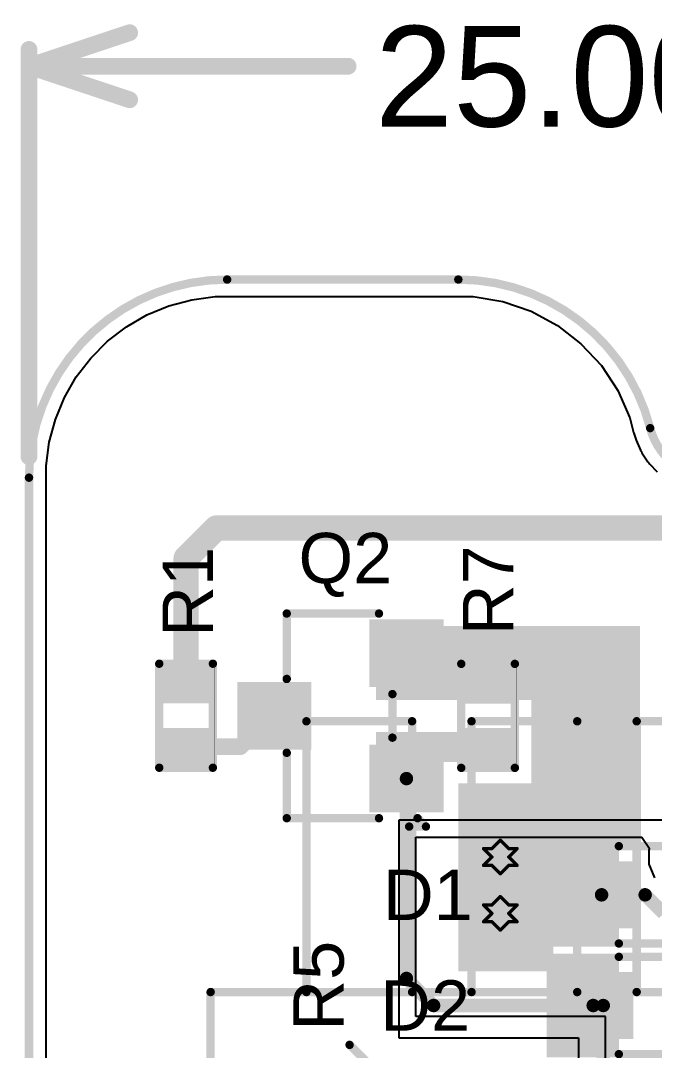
# Model space of a CAD drawing. Header units: inches. Extents: x -3 to 177, y -3 to 61.
# Drawn here: x -2.63 to 6.97, y 15.83 to 31.42 of the extents above; entities that cross this region are included whole.
import ezdxf

# ---------------------------------------------------------------- set-up
doc = ezdxf.new("R2010")
doc.units = ezdxf.units.IN
for name, color, linetype in [('Board Outline', 216, 'Continuous'), ('Bottom Layer', 5, 'Continuous'), ('Bottom Overlay', 54, 'Continuous'), ('Bottom Solder', 6, 'Continuous'), ('Dimension', 6, 'Continuous'), ('Drill Drawing', 1, 'Continuous'), ('Top Layer', 1, 'Continuous'), ('Top Overlay', 2, 'Continuous'), ('Top Paste', 8, 'Continuous'), ('Top Solder', 216, 'Continuous'), ('Via Holes', 16, 'Continuous')]:
    doc.layers.add(name, color=color, linetype=linetype)
doc.styles.add('Arial', font='', dxfattribs={"height": 0.2})
doc.styles.get('Arial').set_extended_font_data('Arial')

# ---------------------------------------------------------------- blocks, each defined once
blk = doc.blocks.new('SOT_23_2')
at = {"layer": 'Top Layer'}
for points in [[(-0.41, 1.46), (0.41, 1.46), (0.41, 0.54), (-0.41, 0.54)], [(-1.36, -0.54), (-0.54, -0.54), (-0.54, -1.46), (-1.36, -1.46)], [(0.54, -0.54), (1.36, -0.54), (1.36, -1.46), (0.54, -1.46)]]:
    blk.add_hatch(color=1, dxfattribs=at).paths.add_polyline_path(points)
at = {"layer": 'Top Paste'}
for points in [[(-0.41, 1.46), (0.41, 1.46), (0.41, 0.54), (-0.41, 0.54)], [(-1.36, -0.54), (-0.54, -0.54), (-0.54, -1.46), (-1.36, -1.46)], [(0.54, -0.54), (1.36, -0.54), (1.36, -1.46), (0.54, -1.46)]]:
    blk.add_hatch(color=8, dxfattribs=at).paths.add_polyline_path(points)
at = {"layer": 'Top Solder'}
for points in [[(-0.512, 1.562), (0.512, 1.562), (0.512, 0.438), (-0.512, 0.438)], [(-1.462, -0.438), (-0.438, -0.438), (-0.438, -1.562), (-1.462, -1.562)], [(0.438, -0.438), (1.462, -0.438), (1.462, -1.562), (0.438, -1.562)]]:
    blk.add_hatch(color=216, dxfattribs=at).paths.add_polyline_path(points)
at = {"layer": 'Top Overlay'}
for points in [[(-1.549, 0.813, 0.127, 0.127, 0), (-1.549, -0.584, 0.127, 0.127, 0)], [(-1.549, 0.813, 0.127, 0.127, 0), (-0.559, 0.813, 0.127, 0.127, 0)], [(0.559, 0.813, 0.127, 0.127, 0), (1.549, 0.813, 0.127, 0.127, 0)], [(1.549, 0.813, 0.127, 0.127, 0), (1.549, -0.584, 0.127, 0.127, 0)], [(-0.33, -0.787, 0.127, 0.127, 0), (0.33, -0.787, 0.127, 0.127, 0)], [(-1.676, -1.041, 0.127, 0.127, 0), (-1.549, -1.168, 0.127, 0.127, 0)], [(-1.676, -1.041, 0.127, 0.127, 0), (-1.676, -1.295, 0.127, 0.127, 0)], [(-1.549, -1.168, 0.127, 0.127, 0), (-1.676, -1.295, 0.127, 0.127, 0)]]:
    blk.add_lwpolyline(points, format="xyseb", dxfattribs=at)
for points in [[(-1.581, 0.813, 0.0635, 0.0635, 1), (-1.518, 0.813, 0.0635, 0.0635, 1)], [(-1.581, 0.813, 0.0635, 0.0635, 1), (-1.518, 0.813, 0.0635, 0.0635, 1)], [(-0.591, 0.813, 0.0635, 0.0635, 1), (-0.527, 0.813, 0.0635, 0.0635, 1)], [(0.527, 0.813, 0.0635, 0.0635, 1), (0.591, 0.813, 0.0635, 0.0635, 1)], [(1.518, 0.813, 0.0635, 0.0635, 1), (1.581, 0.813, 0.0635, 0.0635, 1)], [(1.518, 0.813, 0.0635, 0.0635, 1), (1.581, 0.813, 0.0635, 0.0635, 1)], [(-1.581, -0.584, 0.0635, 0.0635, 1), (-1.518, -0.584, 0.0635, 0.0635, 1)], [(1.518, -0.584, 0.0635, 0.0635, 1), (1.581, -0.584, 0.0635, 0.0635, 1)], [(-0.362, -0.787, 0.0635, 0.0635, 1), (-0.298, -0.787, 0.0635, 0.0635, 1)], [(0.298, -0.787, 0.0635, 0.0635, 1), (0.362, -0.787, 0.0635, 0.0635, 1)], [(-1.708, -1.041, 0.0635, 0.0635, 1), (-1.645, -1.041, 0.0635, 0.0635, 1)], [(-1.708, -1.041, 0.0635, 0.0635, 1), (-1.645, -1.041, 0.0635, 0.0635, 1)], [(-1.708, -1.295, 0.0635, 0.0635, 1), (-1.645, -1.295, 0.0635, 0.0635, 1)], [(-1.708, -1.295, 0.0635, 0.0635, 1), (-1.645, -1.295, 0.0635, 0.0635, 1)], [(-1.581, -1.168, 0.0635, 0.0635, 1), (-1.518, -1.168, 0.0635, 0.0635, 1)], [(-1.581, -1.168, 0.0635, 0.0635, 1), (-1.518, -1.168, 0.0635, 0.0635, 1)]]:
    blk.add_lwpolyline(points, format="xyseb", close=True, dxfattribs=at)
blk = doc.blocks.new('SOD_323_8')
at = {"layer": 'Top Layer'}
for points in [[(-0.75, -0.45), (-1.55, -0.45), (-1.55, 0.45), (-0.75, 0.45)], [(1.55, -0.45), (0.75, -0.45), (0.75, 0.45), (1.55, 0.45)]]:
    blk.add_hatch(color=1, dxfattribs=at).paths.add_polyline_path(points)
at = {"layer": 'Top Overlay'}
for points in [[(-2.007, 0.483), (-0.914, 0.483), (-0.914, 0.787), (-2.007, 0.787)], [(-2.007, -0.508), (-1.575, -0.508), (-1.575, 0.508), (-2.007, 0.508)], [(-2.007, -0.787), (-0.914, -0.787), (-0.914, -0.483), (-2.007, -0.483)]]:
    blk.add_hatch(color=2, dxfattribs=at).paths.add_polyline_path(points)
at = {"layer": 'Top Paste'}
for points in [[(-0.75, -0.45), (-1.55, -0.45), (-1.55, 0.45), (-0.75, 0.45)], [(1.55, -0.45), (0.75, -0.45), (0.75, 0.45), (1.55, 0.45)]]:
    blk.add_hatch(color=8, dxfattribs=at).paths.add_polyline_path(points)
at = {"layer": 'Top Solder'}
for points in [[(-0.695, -0.505), (-1.605, -0.505), (-1.605, 0.505), (-0.695, 0.505)], [(1.605, -0.505), (0.695, -0.505), (0.695, 0.505), (1.605, 0.505)]]:
    blk.add_hatch(color=216, dxfattribs=at).paths.add_polyline_path(points)
at = {"layer": 'Top Overlay'}
for points in [[(-0.914, 0.737, 0.127, 0.127, 0), (0.94, 0.737, 0.127, 0.127, 0)], [(0.94, 0.559, 0.127, 0.127, 0), (0.94, 0.737, 0.127, 0.127, 0)], [(0.94, -0.737, 0.127, 0.127, 0), (0.94, -0.559, 0.127, 0.127, 0)], [(-0.914, -0.737, 0.127, 0.127, 0), (0.94, -0.737, 0.127, 0.127, 0)]]:
    blk.add_lwpolyline(points, format="xyseb", dxfattribs=at)
for points in [[(-0.946, 0.737, 0.0635, 0.0635, 1), (-0.883, 0.737, 0.0635, 0.0635, 1)], [(0.908, 0.737, 0.0635, 0.0635, 1), (0.972, 0.737, 0.0635, 0.0635, 1)], [(0.908, 0.737, 0.0635, 0.0635, 1), (0.972, 0.737, 0.0635, 0.0635, 1)], [(0.908, 0.559, 0.0635, 0.0635, 1), (0.972, 0.559, 0.0635, 0.0635, 1)], [(0.908, -0.559, 0.0635, 0.0635, 1), (0.972, -0.559, 0.0635, 0.0635, 1)], [(-0.946, -0.737, 0.0635, 0.0635, 1), (-0.883, -0.737, 0.0635, 0.0635, 1)], [(0.908, -0.737, 0.0635, 0.0635, 1), (0.972, -0.737, 0.0635, 0.0635, 1)], [(0.908, -0.737, 0.0635, 0.0635, 1), (0.972, -0.737, 0.0635, 0.0635, 1)]]:
    blk.add_lwpolyline(points, format="xyseb", close=True, dxfattribs=at)
blk = doc.blocks.new('SOD_323_9')
at = {"layer": 'Top Layer'}
for points in [[(-0.75, -0.45), (-1.55, -0.45), (-1.55, 0.45), (-0.75, 0.45)], [(1.55, -0.45), (0.75, -0.45), (0.75, 0.45), (1.55, 0.45)]]:
    blk.add_hatch(color=1, dxfattribs=at).paths.add_polyline_path(points)
at = {"layer": 'Top Overlay'}
for points in [[(-2.007, 0.483), (-0.914, 0.483), (-0.914, 0.787), (-2.007, 0.787)], [(-2.007, -0.508), (-1.575, -0.508), (-1.575, 0.508), (-2.007, 0.508)], [(-2.007, -0.787), (-0.914, -0.787), (-0.914, -0.483), (-2.007, -0.483)]]:
    blk.add_hatch(color=2, dxfattribs=at).paths.add_polyline_path(points)
at = {"layer": 'Top Paste'}
for points in [[(-0.75, -0.45), (-1.55, -0.45), (-1.55, 0.45), (-0.75, 0.45)], [(1.55, -0.45), (0.75, -0.45), (0.75, 0.45), (1.55, 0.45)]]:
    blk.add_hatch(color=8, dxfattribs=at).paths.add_polyline_path(points)
at = {"layer": 'Top Solder'}
for points in [[(-0.695, -0.505), (-1.605, -0.505), (-1.605, 0.505), (-0.695, 0.505)], [(1.605, -0.505), (0.695, -0.505), (0.695, 0.505), (1.605, 0.505)]]:
    blk.add_hatch(color=216, dxfattribs=at).paths.add_polyline_path(points)
at = {"layer": 'Top Overlay'}
for points in [[(-0.914, 0.737, 0.127, 0.127, 0), (0.94, 0.737, 0.127, 0.127, 0)], [(0.94, 0.559, 0.127, 0.127, 0), (0.94, 0.737, 0.127, 0.127, 0)], [(0.94, -0.737, 0.127, 0.127, 0), (0.94, -0.559, 0.127, 0.127, 0)], [(-0.914, -0.737, 0.127, 0.127, 0), (0.94, -0.737, 0.127, 0.127, 0)]]:
    blk.add_lwpolyline(points, format="xyseb", dxfattribs=at)
for points in [[(-0.946, 0.737, 0.0635, 0.0635, 1), (-0.883, 0.737, 0.0635, 0.0635, 1)], [(0.908, 0.737, 0.0635, 0.0635, 1), (0.972, 0.737, 0.0635, 0.0635, 1)], [(0.908, 0.737, 0.0635, 0.0635, 1), (0.972, 0.737, 0.0635, 0.0635, 1)], [(0.908, 0.559, 0.0635, 0.0635, 1), (0.972, 0.559, 0.0635, 0.0635, 1)], [(0.908, -0.559, 0.0635, 0.0635, 1), (0.972, -0.559, 0.0635, 0.0635, 1)], [(-0.946, -0.737, 0.0635, 0.0635, 1), (-0.883, -0.737, 0.0635, 0.0635, 1)], [(0.908, -0.737, 0.0635, 0.0635, 1), (0.972, -0.737, 0.0635, 0.0635, 1)], [(0.908, -0.737, 0.0635, 0.0635, 1), (0.972, -0.737, 0.0635, 0.0635, 1)]]:
    blk.add_lwpolyline(points, format="xyseb", close=True, dxfattribs=at)
blk = doc.blocks.new('R___0402_13')
at = {"layer": 'Top Layer'}
for points in [[(-0.699, -0.318), (-0.699, 0.318), (-0.241, 0.318), (-0.241, -0.318)], [(0.241, -0.318), (0.241, 0.318), (0.699, 0.318), (0.699, -0.318)]]:
    blk.add_hatch(color=1, dxfattribs=at).paths.add_polyline_path(points)
at = {"layer": 'Top Paste'}
for points in [[(-0.699, -0.318), (-0.699, 0.318), (-0.241, 0.318), (-0.241, -0.318)], [(0.241, -0.318), (0.241, 0.318), (0.699, 0.318), (0.699, -0.318)]]:
    blk.add_hatch(color=8, dxfattribs=at).paths.add_polyline_path(points)
at = {"layer": 'Top Solder'}
for points in [[(-0.754, -0.373), (-0.754, 0.373), (-0.186, 0.373), (-0.186, -0.373)], [(0.186, -0.373), (0.186, 0.373), (0.754, 0.373), (0.754, -0.373)]]:
    blk.add_hatch(color=216, dxfattribs=at).paths.add_polyline_path(points)
at = {"layer": 'Top Overlay'}
for points in [[(-0.787, 0.406, 0.127, 0.127, 0), (0.787, 0.406, 0.127, 0.127, 0)], [(-0.787, 0.406, 0.127, 0.127, 0), (-0.787, -0.406, 0.127, 0.127, 0)], [(0.787, 0.406, 0.127, 0.127, 0), (0.787, -0.406, 0.127, 0.127, 0)], [(-0.787, -0.406, 0.127, 0.127, 0), (0.787, -0.406, 0.127, 0.127, 0)], [(-0.813, -0.432, 0.00323, 0.00323, 0), (0.813, -0.432, 0.00323, 0.00323, 0)]]:
    blk.add_lwpolyline(points, format="xyseb", dxfattribs=at)
for points in [[(-0.819, 0.406, 0.0635, 0.0635, 1), (-0.756, 0.406, 0.0635, 0.0635, 1)], [(-0.819, 0.406, 0.0635, 0.0635, 1), (-0.756, 0.406, 0.0635, 0.0635, 1)], [(0.756, 0.406, 0.0635, 0.0635, 1), (0.819, 0.406, 0.0635, 0.0635, 1)], [(0.756, 0.406, 0.0635, 0.0635, 1), (0.819, 0.406, 0.0635, 0.0635, 1)], [(-0.819, -0.406, 0.0635, 0.0635, 1), (-0.756, -0.406, 0.0635, 0.0635, 1)], [(-0.819, -0.406, 0.0635, 0.0635, 1), (-0.756, -0.406, 0.0635, 0.0635, 1)], [(-0.814, -0.432, 0.00161, 0.00161, 1), (-0.812, -0.432, 0.00161, 0.00161, 1)], [(0.756, -0.406, 0.0635, 0.0635, 1), (0.819, -0.406, 0.0635, 0.0635, 1)], [(0.756, -0.406, 0.0635, 0.0635, 1), (0.819, -0.406, 0.0635, 0.0635, 1)], [(0.812, -0.432, 0.00161, 0.00161, 1), (0.814, -0.432, 0.00161, 0.00161, 1)]]:
    blk.add_lwpolyline(points, format="xyseb", close=True, dxfattribs=at)
blk = doc.blocks.new('R___0402_19')
at = {"layer": 'Top Layer'}
for points in [[(-0.699, -0.318), (-0.699, 0.318), (-0.241, 0.318), (-0.241, -0.318)], [(0.241, -0.318), (0.241, 0.318), (0.699, 0.318), (0.699, -0.318)]]:
    blk.add_hatch(color=1, dxfattribs=at).paths.add_polyline_path(points)
at = {"layer": 'Top Paste'}
for points in [[(-0.699, -0.318), (-0.699, 0.318), (-0.241, 0.318), (-0.241, -0.318)], [(0.241, -0.318), (0.241, 0.318), (0.699, 0.318), (0.699, -0.318)]]:
    blk.add_hatch(color=8, dxfattribs=at).paths.add_polyline_path(points)
at = {"layer": 'Top Solder'}
for points in [[(-0.754, -0.373), (-0.754, 0.373), (-0.186, 0.373), (-0.186, -0.373)], [(0.186, -0.373), (0.186, 0.373), (0.754, 0.373), (0.754, -0.373)]]:
    blk.add_hatch(color=216, dxfattribs=at).paths.add_polyline_path(points)
at = {"layer": 'Top Overlay'}
for points in [[(-0.787, 0.406, 0.127, 0.127, 0), (0.787, 0.406, 0.127, 0.127, 0)], [(-0.787, 0.406, 0.127, 0.127, 0), (-0.787, -0.406, 0.127, 0.127, 0)], [(0.787, 0.406, 0.127, 0.127, 0), (0.787, -0.406, 0.127, 0.127, 0)], [(-0.787, -0.406, 0.127, 0.127, 0), (0.787, -0.406, 0.127, 0.127, 0)], [(-0.813, -0.432, 0.00323, 0.00323, 0), (0.813, -0.432, 0.00323, 0.00323, 0)]]:
    blk.add_lwpolyline(points, format="xyseb", dxfattribs=at)
for points in [[(-0.819, 0.406, 0.0635, 0.0635, 1), (-0.756, 0.406, 0.0635, 0.0635, 1)], [(-0.819, 0.406, 0.0635, 0.0635, 1), (-0.756, 0.406, 0.0635, 0.0635, 1)], [(0.756, 0.406, 0.0635, 0.0635, 1), (0.819, 0.406, 0.0635, 0.0635, 1)], [(0.756, 0.406, 0.0635, 0.0635, 1), (0.819, 0.406, 0.0635, 0.0635, 1)], [(-0.819, -0.406, 0.0635, 0.0635, 1), (-0.756, -0.406, 0.0635, 0.0635, 1)], [(-0.819, -0.406, 0.0635, 0.0635, 1), (-0.756, -0.406, 0.0635, 0.0635, 1)], [(-0.814, -0.432, 0.00161, 0.00161, 1), (-0.812, -0.432, 0.00161, 0.00161, 1)], [(0.756, -0.406, 0.0635, 0.0635, 1), (0.819, -0.406, 0.0635, 0.0635, 1)], [(0.756, -0.406, 0.0635, 0.0635, 1), (0.819, -0.406, 0.0635, 0.0635, 1)], [(0.812, -0.432, 0.00161, 0.00161, 1), (0.814, -0.432, 0.00161, 0.00161, 1)]]:
    blk.add_lwpolyline(points, format="xyseb", close=True, dxfattribs=at)
blk = doc.blocks.new('B01_A_7P_R4_MALE_B_20')
at = {"layer": 'Bottom Overlay'}
for points in [[(-8.3, 2.711, 0.127, 0.127, 0), (-8.3, 6.811, 0.127, 0.127, 0)], [(-8.3, 6.811, 0.127, 0.127, 0), (-6.7, 6.811, 0.127, 0.127, 0)], [(-6.7, 2.711, 0.127, 0.127, 0), (-6.7, 6.811, 0.127, 0.127, 0)], [(-5.8, 2.711, 0.127, 0.127, 0), (-5.8, 6.811, 0.127, 0.127, 0)], [(-5.8, 6.811, 0.127, 0.127, 0), (-4.2, 6.811, 0.127, 0.127, 0)], [(-4.2, 2.711, 0.127, 0.127, 0), (-4.2, 6.811, 0.127, 0.127, 0)], [(-3.3, 2.711, 0.127, 0.127, 0), (-3.3, 6.811, 0.127, 0.127, 0)], [(-3.3, 6.811, 0.127, 0.127, 0), (-1.7, 6.811, 0.127, 0.127, 0)], [(-9.75, -0.484, 0.127, 0.127, 0), (-9.75, 2.711, 0.127, 0.127, 0)], [(-9.75, 2.711, 0.127, 0.127, 0), (0, 2.711, 0.127, 0.127, 0)]]:
    blk.add_lwpolyline(points, format="xyseb", dxfattribs=at)
for points in [[(-8.332, 6.811, 0.0635, 0.0635, 1), (-8.268, 6.811, 0.0635, 0.0635, 1)], [(-8.332, 6.811, 0.0635, 0.0635, 1), (-8.268, 6.811, 0.0635, 0.0635, 1)], [(-6.732, 6.811, 0.0635, 0.0635, 1), (-6.668, 6.811, 0.0635, 0.0635, 1)], [(-6.732, 6.811, 0.0635, 0.0635, 1), (-6.668, 6.811, 0.0635, 0.0635, 1)], [(-5.832, 6.811, 0.0635, 0.0635, 1), (-5.768, 6.811, 0.0635, 0.0635, 1)], [(-5.832, 6.811, 0.0635, 0.0635, 1), (-5.768, 6.811, 0.0635, 0.0635, 1)], [(-4.232, 6.811, 0.0635, 0.0635, 1), (-4.168, 6.811, 0.0635, 0.0635, 1)], [(-4.232, 6.811, 0.0635, 0.0635, 1), (-4.168, 6.811, 0.0635, 0.0635, 1)], [(-3.332, 6.811, 0.0635, 0.0635, 1), (-3.268, 6.811, 0.0635, 0.0635, 1)], [(-3.332, 6.811, 0.0635, 0.0635, 1), (-3.268, 6.811, 0.0635, 0.0635, 1)], [(-9.782, 2.711, 0.0635, 0.0635, 1), (-9.718, 2.711, 0.0635, 0.0635, 1)], [(-9.782, 2.711, 0.0635, 0.0635, 1), (-9.718, 2.711, 0.0635, 0.0635, 1)], [(-8.332, 2.711, 0.0635, 0.0635, 1), (-8.268, 2.711, 0.0635, 0.0635, 1)], [(-6.732, 2.711, 0.0635, 0.0635, 1), (-6.668, 2.711, 0.0635, 0.0635, 1)], [(-5.832, 2.711, 0.0635, 0.0635, 1), (-5.768, 2.711, 0.0635, 0.0635, 1)], [(-4.232, 2.711, 0.0635, 0.0635, 1), (-4.168, 2.711, 0.0635, 0.0635, 1)], [(-3.332, 2.711, 0.0635, 0.0635, 1), (-3.268, 2.711, 0.0635, 0.0635, 1)]]:
    blk.add_lwpolyline(points, format="xyseb", close=True, dxfattribs=at)

msp = doc.modelspace()

# ---------------------------------------------------------------- hatches: boundary and pattern name
at = {"layer": 'Bottom Layer'}
h = msp.add_hatch(color=5, dxfattribs=at)
edge = h.paths.add_edge_path()
edge.add_arc((4.636, 18.756), 0.3, 0, 360)
h = msp.add_hatch(color=5, dxfattribs=at)
edge = h.paths.add_edge_path()
edge.add_arc((4.636, 17.902), 0.3, 0, 360)
at = {"layer": 'Bottom Solder'}
h = msp.add_hatch(color=6, dxfattribs=at)
edge = h.paths.add_edge_path()
edge.add_arc((4.636, 18.756), 0.402, 0, 360)
h = msp.add_hatch(color=6, dxfattribs=at)
edge = h.paths.add_edge_path()
edge.add_arc((4.636, 17.902), 0.402, 0, 360)
at = {"layer": 'Top Layer'}
for points in [[(2.755, 21.134), (6.169, 21.134), (6.169, 22.253), (2.755, 22.253)], [(5.105, 18.955), (6.752, 18.955), (6.752, 22.253), (5.105, 22.253)], [(2.755, 20.194), (4.767, 20.194), (4.767, 20.651), (2.755, 20.651)], [(2.755, 19.533), (3.675, 19.533), (3.675, 20.651), (2.755, 20.651)], [(4, 17.027), (5.437, 17.027), (5.437, 19.869), (4, 19.869)], [(4, 18.955), (6.752, 18.955), (6.752, 19.869), (4, 19.869)]]:
    msp.add_hatch(color=1, dxfattribs=at).paths.add_polyline_path(points)
h = msp.add_hatch(color=1, dxfattribs=at)
edge = h.paths.add_edge_path()
edge.add_arc((4.636, 18.756), 0.3, 0, 360)
h = msp.add_hatch(color=1, dxfattribs=at)
edge = h.paths.add_edge_path()
edge.add_arc((4.636, 17.902), 0.3, 0, 360)
at = {"layer": 'Top Solder'}
h = msp.add_hatch(color=216, dxfattribs=at)
edge = h.paths.add_edge_path()
edge.add_arc((4.636, 18.756), 0.402, 0, 360)
h = msp.add_hatch(color=216, dxfattribs=at)
edge = h.paths.add_edge_path()
edge.add_arc((4.636, 17.902), 0.402, 0, 360)
at = {"layer": 'Via Holes'}
h = msp.add_hatch(color=7, dxfattribs=at)
edge = h.paths.add_edge_path()
edge.add_arc((4.636, 18.756), 0.15, 0, 360)
h = msp.add_hatch(color=7, dxfattribs=at)
edge = h.paths.add_edge_path()
edge.add_arc((4.636, 17.902), 0.15, 0, 360)

# ---------------------------------------------------------------- linework, layer by layer
at = {"layer": 'Board Outline'}
for points in [[(-2.5, 24.5, 0.127, 0.127, -0.414214), (0.5, 27.5, 0.127, 0.127, 0)], [(0.5, 27.5, 0.127, 0.127, 0), (4, 27.5, 0.127, 0.127, 0)], [(4, 27.5, 0.127, 0.127, -0.341999), (6.905, 25.25, 0.127, 0.127, 0)], [(7.873, 24.5, 0.127, 0.127, -0.341999), (6.905, 25.25, 0.127, 0.127, 0)], [(-2.5, 0.5, 0.127, 0.127, 0), (-2.5, 24.5, 0.127, 0.127, 0)]]:
    msp.add_lwpolyline(points, format="xyseb", dxfattribs=at)
for points in [[(0.468, 27.5, 0.0635, 0.0635, 1), (0.532, 27.5, 0.0635, 0.0635, 1)], [(0.468, 27.5, 0.0635, 0.0635, 1), (0.532, 27.5, 0.0635, 0.0635, 1)], [(3.968, 27.5, 0.0635, 0.0635, 1), (4.032, 27.5, 0.0635, 0.0635, 1)], [(3.968, 27.5, 0.0635, 0.0635, 1), (4.032, 27.5, 0.0635, 0.0635, 1)], [(6.873, 25.25, 0.0635, 0.0635, 1), (6.936, 25.25, 0.0635, 0.0635, 1)], [(6.873, 25.25, 0.0635, 0.0635, 1), (6.936, 25.25, 0.0635, 0.0635, 1)], [(-2.532, 24.5, 0.0635, 0.0635, 1), (-2.468, 24.5, 0.0635, 0.0635, 1)], [(-2.532, 24.5, 0.0635, 0.0635, 1), (-2.468, 24.5, 0.0635, 0.0635, 1)]]:
    msp.add_lwpolyline(points, format="xyseb", close=True, dxfattribs=at)
at = {"layer": 'Bottom Layer'}
for p, q in [((-0.383, 27.101), (-0.036, 27.194)), ((-0.036, 27.194), (0.32, 27.241)), ((0.32, 27.241), (0.5, 27.241)), ((0.5, 27.241), (4, 27.241)), ((4, 27.241), (4.226, 27.241)), ((4.226, 27.241), (4.673, 27.167)), ((4.673, 27.167), (5.101, 27.02)), ((-0.715, 26.964), (-0.383, 27.101)), ((5.101, 27.02), (5.5, 26.806)), ((-1.026, 26.784), (-0.715, 26.964)), ((-1.311, 26.565), (-1.026, 26.784)), ((5.5, 26.806), (5.857, 26.528)), ((-1.565, 26.311), (-1.311, 26.565)), ((5.857, 26.528), (6.165, 26.196)), ((-1.784, 26.026), (-1.565, 26.311)), ((6.165, 26.196), (6.414, 25.818)), ((-1.964, 25.715), (-1.784, 26.026)), ((6.414, 25.818), (6.597, 25.404)), ((-2.101, 25.383), (-1.964, 25.715)), ((-2.194, 25.036), (-2.101, 25.383)), ((6.597, 25.404), (6.654, 25.185)), ((6.654, 25.185), (6.656, 25.18)), ((6.656, 25.18), (6.657, 25.175)), ((6.657, 25.175), (6.681, 25.096)), ((-2.241, 24.68), (-2.194, 25.036)), ((6.681, 25.096), (6.688, 25.082)), ((6.688, 25.082), (6.692, 25.066)), ((6.692, 25.066), (6.759, 24.916)), ((6.759, 24.916), (6.771, 24.898)), ((6.771, 24.898), (6.779, 24.878)), ((6.779, 24.878), (6.87, 24.741)), ((-2.241, 24.5), (-2.241, 24.68)), ((6.87, 24.741), (6.885, 24.726)), ((6.885, 24.726), (6.896, 24.707)), ((6.896, 24.707), (7.008, 24.587)), ((-2.241, 8.304), (-2.241, 24.5)), ((22.241, 19.315), (3.099, 19.315)), ((3.099, 19.315), (3.099, 16.019)), ((3.358, 16.339), (3.358, 19.056)), ((3.358, 19.056), (6.78, 19.056)), ((6.78, 19.056), (6.893, 18.887)), ((6.893, 18.887), (6.884, 18.866)), ((6.884, 18.866), (6.884, 18.646)), ((6.884, 18.646), (6.969, 18.442)), ((6.228, 16.339), (3.358, 16.339)), ((6.228, 13.624), (6.228, 16.339)), ((3.099, 16.019), (5.821, 16.019)), ((5.821, 16.019), (5.821, 13.163))]:
    msp.add_line(p, q, dxfattribs=at)
at = {"layer": 'Dimension'}
for points in [[(-2.5, 30.73, 0.254, 0.254, 0), (-0.976, 31.238, 0.254, 0.254, 0)], [(-2.5, 24.818, 0.254, 0.254, 0), (-2.5, 30.984, 0.254, 0.254, 0)], [(-2.5, 30.73, 0.254, 0.254, 0), (-0.976, 30.222, 0.254, 0.254, 0)], [(-2.5, 30.73, 0.254, 0.254, 0), (2.331, 30.73, 0.254, 0.254, 0)]]:
    msp.add_lwpolyline(points, format="xyseb", dxfattribs=at)
for points in [[(-1.04, 31.238, 0.127, 0.127, 1), (-0.913, 31.238, 0.127, 0.127, 1)], [(-2.564, 30.984, 0.127, 0.127, 1), (-2.437, 30.984, 0.127, 0.127, 1)], [(-2.564, 30.73, 0.127, 0.127, 1), (-2.437, 30.73, 0.127, 0.127, 1)], [(-2.564, 30.73, 0.127, 0.127, 1), (-2.437, 30.73, 0.127, 0.127, 1)], [(-2.564, 30.73, 0.127, 0.127, 1), (-2.437, 30.73, 0.127, 0.127, 1)], [(2.268, 30.73, 0.127, 0.127, 1), (2.395, 30.73, 0.127, 0.127, 1)], [(-1.04, 30.222, 0.127, 0.127, 1), (-0.913, 30.222, 0.127, 0.127, 1)], [(-2.564, 24.818, 0.127, 0.127, 1), (-2.437, 24.818, 0.127, 0.127, 1)]]:
    msp.add_lwpolyline(points, format="xyseb", close=True, dxfattribs=at)
at = {"layer": 'Drill Drawing'}
for points in [[(4.509, 18.883, 0.0508, 0.0508, 0), (4.636, 19.01, 0.0508, 0.0508, 0)], [(4.636, 19.01, 0.0508, 0.0508, 0), (4.763, 18.883, 0.0508, 0.0508, 0)], [(4.382, 18.883, 0.0508, 0.0508, 0), (4.509, 18.756, 0.0508, 0.0508, 0)], [(4.382, 18.883, 0.0508, 0.0508, 0), (4.509, 18.883, 0.0508, 0.0508, 0)], [(4.763, 18.883, 0.0508, 0.0508, 0), (4.89, 18.883, 0.0508, 0.0508, 0)], [(4.763, 18.756, 0.0508, 0.0508, 0), (4.89, 18.883, 0.0508, 0.0508, 0)], [(4.382, 18.629, 0.0508, 0.0508, 0), (4.509, 18.756, 0.0508, 0.0508, 0)], [(4.763, 18.756, 0.0508, 0.0508, 0), (4.89, 18.629, 0.0508, 0.0508, 0)], [(4.382, 18.629, 0.0508, 0.0508, 0), (4.509, 18.629, 0.0508, 0.0508, 0)], [(4.509, 18.629, 0.0508, 0.0508, 0), (4.636, 18.502, 0.0508, 0.0508, 0)], [(4.636, 18.502, 0.0508, 0.0508, 0), (4.763, 18.629, 0.0508, 0.0508, 0)], [(4.763, 18.629, 0.0508, 0.0508, 0), (4.89, 18.629, 0.0508, 0.0508, 0)], [(4.509, 18.029, 0.0508, 0.0508, 0), (4.636, 18.156, 0.0508, 0.0508, 0)], [(4.636, 18.156, 0.0508, 0.0508, 0), (4.763, 18.029, 0.0508, 0.0508, 0)], [(4.382, 18.029, 0.0508, 0.0508, 0), (4.509, 17.902, 0.0508, 0.0508, 0)], [(4.382, 18.029, 0.0508, 0.0508, 0), (4.509, 18.029, 0.0508, 0.0508, 0)], [(4.763, 18.029, 0.0508, 0.0508, 0), (4.89, 18.029, 0.0508, 0.0508, 0)], [(4.763, 17.902, 0.0508, 0.0508, 0), (4.89, 18.029, 0.0508, 0.0508, 0)], [(4.382, 17.775, 0.0508, 0.0508, 0), (4.509, 17.902, 0.0508, 0.0508, 0)], [(4.382, 17.775, 0.0508, 0.0508, 0), (4.509, 17.775, 0.0508, 0.0508, 0)], [(4.509, 17.775, 0.0508, 0.0508, 0), (4.636, 17.648, 0.0508, 0.0508, 0)], [(4.636, 17.648, 0.0508, 0.0508, 0), (4.763, 17.775, 0.0508, 0.0508, 0)], [(4.763, 17.902, 0.0508, 0.0508, 0), (4.89, 17.775, 0.0508, 0.0508, 0)], [(4.763, 17.775, 0.0508, 0.0508, 0), (4.89, 17.775, 0.0508, 0.0508, 0)]]:
    msp.add_lwpolyline(points, format="xyseb", dxfattribs=at)
for points in [[(4.623, 19.01, 0.0254, 0.0254, 1), (4.648, 19.01, 0.0254, 0.0254, 1)], [(4.623, 19.01, 0.0254, 0.0254, 1), (4.648, 19.01, 0.0254, 0.0254, 1)], [(4.369, 18.883, 0.0254, 0.0254, 1), (4.394, 18.883, 0.0254, 0.0254, 1)], [(4.369, 18.883, 0.0254, 0.0254, 1), (4.394, 18.883, 0.0254, 0.0254, 1)], [(4.496, 18.883, 0.0254, 0.0254, 1), (4.521, 18.883, 0.0254, 0.0254, 1)], [(4.496, 18.883, 0.0254, 0.0254, 1), (4.521, 18.883, 0.0254, 0.0254, 1)], [(4.75, 18.883, 0.0254, 0.0254, 1), (4.775, 18.883, 0.0254, 0.0254, 1)], [(4.75, 18.883, 0.0254, 0.0254, 1), (4.775, 18.883, 0.0254, 0.0254, 1)], [(4.877, 18.883, 0.0254, 0.0254, 1), (4.902, 18.883, 0.0254, 0.0254, 1)], [(4.877, 18.883, 0.0254, 0.0254, 1), (4.902, 18.883, 0.0254, 0.0254, 1)], [(4.496, 18.756, 0.0254, 0.0254, 1), (4.521, 18.756, 0.0254, 0.0254, 1)], [(4.496, 18.756, 0.0254, 0.0254, 1), (4.521, 18.756, 0.0254, 0.0254, 1)], [(4.75, 18.756, 0.0254, 0.0254, 1), (4.775, 18.756, 0.0254, 0.0254, 1)], [(4.75, 18.756, 0.0254, 0.0254, 1), (4.775, 18.756, 0.0254, 0.0254, 1)], [(4.369, 18.629, 0.0254, 0.0254, 1), (4.394, 18.629, 0.0254, 0.0254, 1)], [(4.369, 18.629, 0.0254, 0.0254, 1), (4.394, 18.629, 0.0254, 0.0254, 1)], [(4.496, 18.629, 0.0254, 0.0254, 1), (4.521, 18.629, 0.0254, 0.0254, 1)], [(4.496, 18.629, 0.0254, 0.0254, 1), (4.521, 18.629, 0.0254, 0.0254, 1)], [(4.75, 18.629, 0.0254, 0.0254, 1), (4.775, 18.629, 0.0254, 0.0254, 1)], [(4.75, 18.629, 0.0254, 0.0254, 1), (4.775, 18.629, 0.0254, 0.0254, 1)], [(4.877, 18.629, 0.0254, 0.0254, 1), (4.902, 18.629, 0.0254, 0.0254, 1)], [(4.877, 18.629, 0.0254, 0.0254, 1), (4.902, 18.629, 0.0254, 0.0254, 1)], [(4.623, 18.502, 0.0254, 0.0254, 1), (4.648, 18.502, 0.0254, 0.0254, 1)], [(4.623, 18.502, 0.0254, 0.0254, 1), (4.648, 18.502, 0.0254, 0.0254, 1)], [(4.623, 18.156, 0.0254, 0.0254, 1), (4.648, 18.156, 0.0254, 0.0254, 1)], [(4.623, 18.156, 0.0254, 0.0254, 1), (4.648, 18.156, 0.0254, 0.0254, 1)], [(4.369, 18.029, 0.0254, 0.0254, 1), (4.394, 18.029, 0.0254, 0.0254, 1)], [(4.369, 18.029, 0.0254, 0.0254, 1), (4.394, 18.029, 0.0254, 0.0254, 1)], [(4.496, 18.029, 0.0254, 0.0254, 1), (4.521, 18.029, 0.0254, 0.0254, 1)], [(4.496, 18.029, 0.0254, 0.0254, 1), (4.521, 18.029, 0.0254, 0.0254, 1)], [(4.75, 18.029, 0.0254, 0.0254, 1), (4.775, 18.029, 0.0254, 0.0254, 1)], [(4.75, 18.029, 0.0254, 0.0254, 1), (4.775, 18.029, 0.0254, 0.0254, 1)], [(4.877, 18.029, 0.0254, 0.0254, 1), (4.902, 18.029, 0.0254, 0.0254, 1)], [(4.877, 18.029, 0.0254, 0.0254, 1), (4.902, 18.029, 0.0254, 0.0254, 1)], [(4.369, 17.775, 0.0254, 0.0254, 1), (4.394, 17.775, 0.0254, 0.0254, 1)], [(4.369, 17.775, 0.0254, 0.0254, 1), (4.394, 17.775, 0.0254, 0.0254, 1)], [(4.496, 17.902, 0.0254, 0.0254, 1), (4.521, 17.902, 0.0254, 0.0254, 1)], [(4.496, 17.902, 0.0254, 0.0254, 1), (4.521, 17.902, 0.0254, 0.0254, 1)], [(4.496, 17.775, 0.0254, 0.0254, 1), (4.521, 17.775, 0.0254, 0.0254, 1)], [(4.496, 17.775, 0.0254, 0.0254, 1), (4.521, 17.775, 0.0254, 0.0254, 1)], [(4.75, 17.902, 0.0254, 0.0254, 1), (4.775, 17.902, 0.0254, 0.0254, 1)], [(4.75, 17.902, 0.0254, 0.0254, 1), (4.775, 17.902, 0.0254, 0.0254, 1)], [(4.75, 17.775, 0.0254, 0.0254, 1), (4.775, 17.775, 0.0254, 0.0254, 1)], [(4.75, 17.775, 0.0254, 0.0254, 1), (4.775, 17.775, 0.0254, 0.0254, 1)], [(4.877, 17.775, 0.0254, 0.0254, 1), (4.902, 17.775, 0.0254, 0.0254, 1)], [(4.877, 17.775, 0.0254, 0.0254, 1), (4.902, 17.775, 0.0254, 0.0254, 1)], [(4.623, 17.648, 0.0254, 0.0254, 1), (4.648, 17.648, 0.0254, 0.0254, 1)], [(4.623, 17.648, 0.0254, 0.0254, 1), (4.648, 17.648, 0.0254, 0.0254, 1)]]:
    msp.add_lwpolyline(points, format="xyseb", close=True, dxfattribs=at)
at = {"layer": 'Top Layer'}
for points in [[(-0.122, 23.28, 0.381, 0.381, 0), (0.335, 23.738, 0.381, 0.381, 0)], [(0.335, 23.738, 0.381, 0.381, 0), (10.223, 23.738, 0.381, 0.381, 0)], [(-0.122, 21.365, 0.381, 0.381, 0), (-0.122, 23.28, 0.381, 0.381, 0)], [(0.697, 20.425, 0.254, 0.254, 0), (1.165, 20.893, 0.254, 0.254, 0)], [(1.165, 20.893, 0.254, 0.254, 0), (1.215, 20.893, 0.254, 0.254, 0)], [(-0.122, 20.425, 0.254, 0.254, 0), (0.697, 20.425, 0.254, 0.254, 0)], [(3.215, 16.917, 0.203, 0.203, 0), (3.215, 19.943, 0.203, 0.203, 0)], [(6.169, 18.183, 0.203, 0.203, 0), (6.829, 18.183, 0.203, 0.203, 0)], [(6.829, 18.183, 0.203, 0.203, 0), (7.11, 17.902, 0.203, 0.203, 0)], [(3.215, 16.917, 0.203, 0.203, 0), (3.625, 16.507, 0.203, 0.203, 0)], [(3.625, 16.507, 0.203, 0.203, 0), (6.042, 16.507, 0.203, 0.203, 0)], [(6.195, 15.685, 0.203, 0.203, 0), (6.195, 16.507, 0.203, 0.203, 0)]]:
    msp.add_lwpolyline(points, format="xyseb", dxfattribs=at)
for points in [[(0.24, 23.738, 0.191, 0.191, 1), (0.43, 23.738, 0.191, 0.191, 1)], [(0.24, 23.738, 0.191, 0.191, 1), (0.43, 23.738, 0.191, 0.191, 1)], [(-0.217, 23.28, 0.191, 0.191, 1), (-0.027, 23.28, 0.191, 0.191, 1)], [(-0.217, 23.28, 0.191, 0.191, 1), (-0.027, 23.28, 0.191, 0.191, 1)], [(-0.217, 21.365, 0.191, 0.191, 1), (-0.027, 21.365, 0.191, 0.191, 1)], [(1.101, 20.893, 0.127, 0.127, 1), (1.228, 20.893, 0.127, 0.127, 1)], [(1.101, 20.893, 0.127, 0.127, 1), (1.228, 20.893, 0.127, 0.127, 1)], [(1.151, 20.893, 0.127, 0.127, 1), (1.278, 20.893, 0.127, 0.127, 1)], [(-0.186, 20.425, 0.127, 0.127, 1), (-0.059, 20.425, 0.127, 0.127, 1)], [(0.634, 20.425, 0.127, 0.127, 1), (0.761, 20.425, 0.127, 0.127, 1)], [(0.634, 20.425, 0.127, 0.127, 1), (0.761, 20.425, 0.127, 0.127, 1)], [(3.164, 19.943, 0.102, 0.102, 1), (3.265, 19.943, 0.102, 0.102, 1)], [(6.118, 18.183, 0.102, 0.102, 1), (6.22, 18.183, 0.102, 0.102, 1)], [(6.778, 18.183, 0.102, 0.102, 1), (6.879, 18.183, 0.102, 0.102, 1)], [(6.778, 18.183, 0.102, 0.102, 1), (6.879, 18.183, 0.102, 0.102, 1)], [(3.164, 16.917, 0.102, 0.102, 1), (3.265, 16.917, 0.102, 0.102, 1)], [(3.164, 16.917, 0.102, 0.102, 1), (3.265, 16.917, 0.102, 0.102, 1)], [(3.574, 16.507, 0.102, 0.102, 1), (3.676, 16.507, 0.102, 0.102, 1)], [(3.574, 16.507, 0.102, 0.102, 1), (3.676, 16.507, 0.102, 0.102, 1)], [(5.991, 16.507, 0.102, 0.102, 1), (6.093, 16.507, 0.102, 0.102, 1)], [(6.144, 16.507, 0.102, 0.102, 1), (6.245, 16.507, 0.102, 0.102, 1)]]:
    msp.add_lwpolyline(points, format="xyseb", close=True, dxfattribs=at)
at = {"layer": 'Top Overlay'}
msp.add_lwpolyline([(2.354, 15.911, 0.127, 0.127, 0), (2.968, 15.297, 0.127, 0.127, 0)], format="xyseb", dxfattribs=at)
msp.add_lwpolyline([(2.322, 15.911, 0.0635, 0.0635, 1), (2.386, 15.911, 0.0635, 0.0635, 1)], format="xyseb", close=True, dxfattribs=at)

# ---------------------------------------------------------------- block references
at = {"rotation": 90}
for name, p in [('SOT_23_2', (2.215, 20.893)), ('R___0402_19', (-0.122, 20.895)), ('R___0402_13', (4.45, 20.893))]:
    msp.add_blockref(name, p, dxfattribs=at)
for name, p in [('B01_A_7P_R4_MALE_B_20', (10, 14)), ('SOD_323_9', (7.345, 18.183)), ('SOD_323_8', (7.345, 16.507))]:
    msp.add_blockref(name, p)

# ---------------------------------------------------------------- texts
at = {"layer": 'Dimension', "style": 'Arial'}
msp.add_text('25.00 (mm)', height=1.524, dxfattribs=at).set_placement((2.738, 29.816))
at = {"layer": 'Top Overlay', "style": 'Arial'}
for s, p in [('Q2', (1.58, 22.902)), ('D1', (2.859, 17.802)), ('D2', (2.818, 16.126))]:
    msp.add_text(s, height=0.762, dxfattribs=at).set_placement(p)
for s, p in [('R1', (0.284, 22.089)), ('R7', (4.831, 22.115)), ('R5', (2.265, 16.126))]:
    msp.add_text(s, height=0.762, rotation=90, dxfattribs=at).set_placement(p)

doc.saveas('drawing.dxf')
